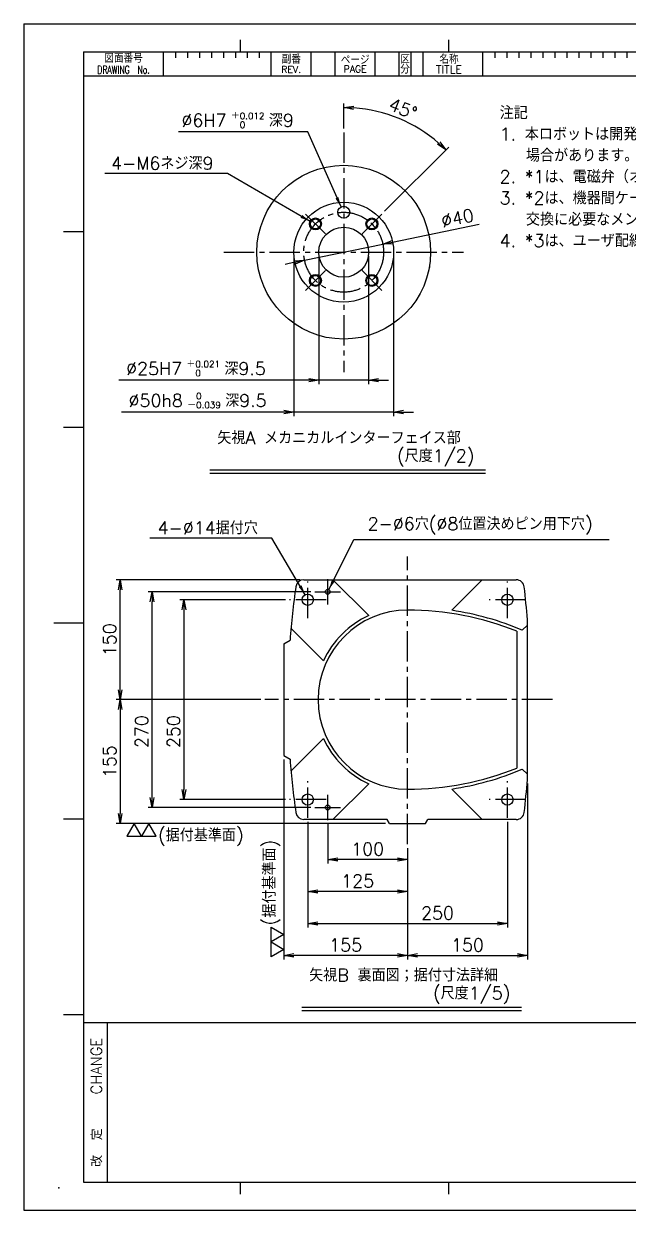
# Model space of a CAD drawing. Extents: x -7841 to -3641, y -5238 to -2268.
# Drawn here: x -7841 to -6327, y -5238 to -2268 of the extents above; entities that cross this region are included whole.
import ezdxf
from ezdxf.enums import TextEntityAlignment as Align

# ---------------------------------------------------------------- set-up
doc = ezdxf.new("R2010")
doc.units = 0
doc.header["$LTSCALE"] = 4
doc.header["$MEASUREMENT"] = 0
doc.linetypes.add('CENTRE2', pattern=[28.575, 19.05, -3.175, 3.175, -3.175])
doc.layers.get('0').update_dxf_attribs({"linetype": 'CONTINUOUS'})
doc.layers.get('DEFPOINTS').update_dxf_attribs({"linetype": 'CONTINUOUS'})
for name, color, linetype in [('01', 7, 'CONTINUOUS'), ('01CENTER', 5, 'CENTRE2'), ('01HOSO', 6, 'CONTINUOUS'), ('02', 5, 'CONTINUOUS'), ('05THIK', 7, 'CONTINUOUS'), ('05THIN', 5, 'CONTINUOUS')]:
    doc.layers.add(name, color=color, linetype=linetype)
doc.styles.add('BIGFONT', font='ROMANS.SHX', dxfattribs={"bigfont": 'bigfont'})
doc.styles.get("Standard").update_dxf_attribs({"font": 'romans.shx', "bigfont": 'bigfont.shx'})
doc.dimstyles.new('L-IN', dxfattribs={"dimscale": 10, "dimtxt": 3.2, "dimasz": 2.5, "dimexe": 1, "dimexo": 1, "dimgap": 1, "dimtad": 1, "dimdec": 0, "dimtxsty": 'BIGFONT', "dimblk": 'YA-IN', "dimblk1": 'OPEN', "dimblk2": 'OPEN', "dimsah": 1, "dimcen": 0, "dimclrd": 256, "dimclre": 256, "dimclrt": 256, "dimazin": 3, "dimtp": 0.1, "dimtm": 0.2, "dimtfac": 0.625, "dimtdec": 0, "dimtmove": 0, "dimatfit": 3, "dimtolj": 1})
doc.dimstyles.new('L-IN2', dxfattribs={"dimscale": 10, "dimtxt": 3.2, "dimasz": 2.5, "dimexe": 1, "dimexo": 1, "dimgap": 1, "dimtad": 1, "dimdec": 0, "dimlfac": 0.5, "dimtxsty": 'BIGFONT', "dimblk": 'YA-IN', "dimblk1": 'OPEN', "dimblk2": 'OPEN', "dimsah": 1, "dimcen": 0, "dimclrd": 256, "dimclre": 256, "dimclrt": 256, "dimazin": 3, "dimtp": 0.1, "dimtm": 0.2, "dimtfac": 0.625, "dimtdec": 0, "dimtmove": 0, "dimatfit": 3, "dimtolj": 1})
doc.dimstyles.new('L-IN5', dxfattribs={"dimscale": 10, "dimtxt": 3.2, "dimasz": 2.5, "dimexe": 1, "dimexo": 1, "dimgap": 1, "dimtad": 1, "dimdec": 0, "dimlfac": 0.2, "dimtxsty": 'BIGFONT', "dimblk": 'YA-IN', "dimblk1": 'OPEN', "dimblk2": 'OPEN', "dimsah": 1, "dimcen": 0, "dimclrd": 256, "dimclre": 256, "dimclrt": 256, "dimazin": 3, "dimtp": 0.1, "dimtm": 0.2, "dimtfac": 0.625, "dimtdec": 0, "dimtmove": 0, "dimatfit": 3, "dimtolj": 1})

# ---------------------------------------------------------------- blocks, each defined once
blk = doc.blocks.new('YA-IN')
at = {"color": 0, "linetype": 'BYBLOCK'}
for p, q in [((0, 0), (-1, 0.17)), ((-1, -0.17), (0, 0)), ((0, 0), (-1, 0))]:
    blk.add_line(p, q, dxfattribs=at)
blk = doc.blocks.new('_OPEN')
at = {"color": 0, "linetype": 'BYBLOCK'}
for p, q in [((-1, 0.17), (0, 0)), ((0, 0), (-1, -0.17)), ((0, 0), (-1, 0))]:
    blk.add_line(p, q, dxfattribs=at)
blk = doc.blocks.new('*D48')
at = {"linetype": 'BYBLOCK'}
for p, q in [((-7247.3, -3960), (-7610, -3960)), ((-7600, -3985), (-7600, -4245)), ((-6935, -4270), (-7610, -4270))]:
    blk.add_line(p, q, dxfattribs=at)
at = {"layer": 'DEFPOINTS', "color": 0, "linetype": 'BYBLOCK'}
for p in [(-7237.3, -3960), (-7600, -4270), (-6925, -4270)]:
    blk.add_point(p, dxfattribs=at)
at = {"linetype": 'BYBLOCK', "xscale": 25, "yscale": 25, "zscale": 25}
for p, rotation in [((-7600, -3960), 90), ((-7600, -4270), 270)]:
    blk.add_blockref('_OPEN', p, dxfattribs=dict(at, rotation=rotation))
at = {"linetype": 'BYBLOCK', "insert": (-7626, -4115), "char_height": 32, "attachment_point": 5, "rotation": 90, "style": 'BIGFONT'}
blk.add_mtext('\\A1;155', dxfattribs=at)
blk = doc.blocks.new('*D45')
at = {"linetype": 'BYBLOCK'}
for p, q in [((-7186, -3710), (-7450, -3710)), ((-7440, -3735), (-7440, -4185)), ((-7186, -4210), (-7450, -4210))]:
    blk.add_line(p, q, dxfattribs=at)
at = {"layer": 'DEFPOINTS', "color": 0, "linetype": 'BYBLOCK'}
for p in [(-7176, -3710), (-7440, -4210), (-7176, -4210)]:
    blk.add_point(p, dxfattribs=at)
at = {"linetype": 'BYBLOCK', "xscale": 25, "yscale": 25, "zscale": 25}
for p, rotation in [((-7440, -3710), 90), ((-7440, -4210), 270)]:
    blk.add_blockref('_OPEN', p, dxfattribs=dict(at, rotation=rotation))
at = {"linetype": 'BYBLOCK', "insert": (-7466, -4040), "char_height": 32, "attachment_point": 5, "rotation": 90, "style": 'BIGFONT'}
blk.add_mtext('\\A1;250', dxfattribs=at)
blk = doc.blocks.new('*D47')
at = {"linetype": 'BYBLOCK'}
for p, q in [((-7122, -3690), (-7530, -3690)), ((-7520, -4205), (-7520, -3715)), ((-7122, -4230), (-7530, -4230))]:
    blk.add_line(p, q, dxfattribs=at)
at = {"layer": 'DEFPOINTS', "color": 0, "linetype": 'BYBLOCK'}
for p in [(-7520, -3690), (-7112, -3690), (-7112, -4230)]:
    blk.add_point(p, dxfattribs=at)
at = {"linetype": 'BYBLOCK', "xscale": 25, "yscale": 25, "zscale": 25}
for p, rotation in [((-7520, -3690), 90), ((-7520, -4230), 270)]:
    blk.add_blockref('_OPEN', p, dxfattribs=dict(at, rotation=rotation))
at = {"linetype": 'BYBLOCK', "insert": (-7546, -4040), "char_height": 32, "attachment_point": 5, "rotation": 90, "style": 'BIGFONT'}
blk.add_mtext('\\A1;270', dxfattribs=at)
blk = doc.blocks.new('*D46')
at = {"linetype": 'BYBLOCK'}
for p, q in [((-6580, -4170), (-6580, -4610)), ((-6880, -4332), (-6880, -4610)), ((-6855, -4600), (-6605, -4600))]:
    blk.add_line(p, q, dxfattribs=at)
at = {"layer": 'DEFPOINTS', "color": 0, "linetype": 'BYBLOCK'}
for p in [(-6580, -4160), (-6880, -4322), (-6580, -4600)]:
    blk.add_point(p, dxfattribs=at)
at = {"linetype": 'BYBLOCK', "xscale": 25, "yscale": 25, "zscale": 25, "rotation": 180}
blk.add_blockref('_OPEN', (-6880, -4600), dxfattribs=at)
at = {"linetype": 'BYBLOCK', "xscale": 25, "yscale": 25, "zscale": 25}
blk.add_blockref('_OPEN', (-6580, -4600), dxfattribs=at)
at = {"linetype": 'BYBLOCK', "insert": (-6730, -4574), "char_height": 32, "attachment_point": 5, "style": 'BIGFONT'}
blk.add_mtext('\\A1;150', dxfattribs=at)
blk = doc.blocks.new('*D41')
at = {"linetype": 'BYBLOCK'}
for p, q in [((-7210, 1934), (-7210, 1670)), ((-6710, 1934), (-6710, 1670)), ((-7185, 1680), (-6735, 1680))]:
    blk.add_line(p, q, dxfattribs=at)
at = {"layer": 'DEFPOINTS', "color": 0, "linetype": 'BYBLOCK'}
for p in [(-7210, 1944), (-6710, 1944), (-6710, 1680)]:
    blk.add_point(p, dxfattribs=at)
at = {"linetype": 'BYBLOCK', "xscale": 25, "yscale": 25, "zscale": 25, "rotation": 180}
blk.add_blockref('_OPEN', (-7210, 1680), dxfattribs=at)
at = {"linetype": 'BYBLOCK', "xscale": 25, "yscale": 25, "zscale": 25}
blk.add_blockref('_OPEN', (-6710, 1680), dxfattribs=at)
at = {"linetype": 'BYBLOCK', "insert": (-6885, 1706), "char_height": 32, "attachment_point": 5, "style": 'BIGFONT'}
blk.add_mtext('\\A1;250', dxfattribs=at)
blk = doc.blocks.new('*D44')
at = {"linetype": 'BYBLOCK'}
for p, q in [((-7270, 2090), (-7270, 1590)), ((-6960, 1868), (-6960, 1590)), ((-6985, 1600), (-7245, 1600))]:
    blk.add_line(p, q, dxfattribs=at)
at = {"layer": 'DEFPOINTS', "color": 0, "linetype": 'BYBLOCK'}
for p in [(-7270, 2100), (-6960, 1878), (-7270, 1600)]:
    blk.add_point(p, dxfattribs=at)
at = {"linetype": 'BYBLOCK', "xscale": 25, "yscale": 25, "zscale": 25, "rotation": 180}
blk.add_blockref('_OPEN', (-7270, 1600), dxfattribs=at)
at = {"linetype": 'BYBLOCK', "xscale": 25, "yscale": 25, "zscale": 25}
blk.add_blockref('_OPEN', (-6960, 1600), dxfattribs=at)
at = {"linetype": 'BYBLOCK', "insert": (-7115, 1626), "char_height": 32, "attachment_point": 5, "style": 'BIGFONT'}
blk.add_mtext('\\A1;155', dxfattribs=at)
blk = doc.blocks.new('*D43')
at = {"linetype": 'BYBLOCK'}
for p, q in [((-7210, 1934), (-7210, 1750)), ((-6960, 1868), (-6960, 1750)), ((-6985, 1760), (-7185, 1760))]:
    blk.add_line(p, q, dxfattribs=at)
at = {"layer": 'DEFPOINTS', "color": 0, "linetype": 'BYBLOCK'}
for p in [(-7210, 1944), (-6960, 1878), (-7210, 1760)]:
    blk.add_point(p, dxfattribs=at)
at = {"linetype": 'BYBLOCK', "xscale": 25, "yscale": 25, "zscale": 25, "rotation": 180}
blk.add_blockref('_OPEN', (-7210, 1760), dxfattribs=at)
at = {"linetype": 'BYBLOCK', "xscale": 25, "yscale": 25, "zscale": 25}
blk.add_blockref('_OPEN', (-6960, 1760), dxfattribs=at)
at = {"linetype": 'BYBLOCK', "insert": (-7085, 1786), "char_height": 32, "attachment_point": 5, "style": 'BIGFONT'}
blk.add_mtext('\\A1;125', dxfattribs=at)
blk = doc.blocks.new('*D42')
at = {"linetype": 'BYBLOCK'}
for p, q in [((-7160, 1928), (-7160, 1830)), ((-6960, 1868), (-6960, 1830)), ((-6985, 1840), (-7135, 1840))]:
    blk.add_line(p, q, dxfattribs=at)
at = {"layer": 'DEFPOINTS', "color": 0, "linetype": 'BYBLOCK'}
for p in [(-7160, 1938), (-6960, 1878), (-7160, 1840)]:
    blk.add_point(p, dxfattribs=at)
at = {"linetype": 'BYBLOCK', "xscale": 25, "yscale": 25, "zscale": 25, "rotation": 180}
blk.add_blockref('_OPEN', (-7160, 1840), dxfattribs=at)
at = {"linetype": 'BYBLOCK', "xscale": 25, "yscale": 25, "zscale": 25}
blk.add_blockref('_OPEN', (-6960, 1840), dxfattribs=at)
at = {"linetype": 'BYBLOCK', "insert": (-7060, 1866), "char_height": 32, "attachment_point": 5, "style": 'BIGFONT'}
blk.add_mtext('\\A1;100', dxfattribs=at)
blk = doc.blocks.new('*D38')
at = {"linetype": 'BYBLOCK'}
for p, q in [((-6960, 3670), (-6960, 3732.2)), ((-6857.5, 3462.5), (-6696.8, 3623.2))]:
    blk.add_line(p, q, dxfattribs=at)
blk.add_arc((-6960, 3360), 362.2, 48.9549, 86.0451, dxfattribs=at)
at = {"layer": 'DEFPOINTS', "color": 0, "linetype": 'BYBLOCK'}
for p in [(-6960, 3660), (-6778.9, 3673.7), (-6864.5, 3455.5), (-6914, 3406), (-6960, 3060)]:
    blk.add_point(p, dxfattribs=at)
at = {"linetype": 'BYBLOCK', "xscale": 25, "yscale": 25, "zscale": 25}
for p, rotation in [((-6960, 3722.2), 178.0225269277778), ((-6703.9, 3616.1), 316.9774730722002)]:
    blk.add_blockref('_OPEN', p, dxfattribs=dict(at, rotation=rotation))
at = {"linetype": 'BYBLOCK', "insert": (-6811.4, 3718.7), "char_height": 32, "attachment_point": 5, "rotation": 337.5, "style": 'BIGFONT'}
blk.add_mtext('\\A1;45°', dxfattribs=at)
blk = doc.blocks.new('*D39')
at = {"linetype": 'BYBLOCK'}
for p, q in [((-6942.5, -2850), (-6942.5, -3170)), ((-6817.5, -2850), (-6817.5, -3170)), ((-6967.5, -3160), (-7443.2, -3160)), ((-6817.5, -3160), (-6942.5, -3160)), ((-6792.5, -3160), (-6767.5, -3160))]:
    blk.add_line(p, q, dxfattribs=at)
at = {"layer": 'DEFPOINTS', "color": 0, "linetype": 'BYBLOCK'}
for p in [(-6942.5, -2840), (-6817.5, -2840), (-6942.5, -3160)]:
    blk.add_point(p, dxfattribs=at)
at = {"linetype": 'BYBLOCK', "xscale": 25, "yscale": 25, "zscale": 25}
blk.add_blockref('_OPEN', (-6942.5, -3160), dxfattribs=at)
at = {"linetype": 'BYBLOCK', "xscale": 25, "yscale": 25, "zscale": 25, "rotation": 180}
blk.add_blockref('_OPEN', (-6817.5, -3160), dxfattribs=at)
at = {"linetype": 'BYBLOCK', "insert": (-7250, -3131.3), "char_height": 32, "attachment_point": 5, "style": 'BIGFONT'}
blk.add_mtext('\\A1;{∅}25H7{\\H0.5x;\\S ＋0.021^  \u30000; }深9.5', dxfattribs=at)
blk = doc.blocks.new('*D40')
at = {"linetype": 'BYBLOCK'}
for p, q in [((-7085, 3350), (-7085, 2950)), ((-6835, 3350), (-6835, 2950)), ((-7110, 2960), (-7516.8, 2960)), ((-6835, 2960), (-7085, 2960)), ((-6810, 2960), (-6785, 2960))]:
    blk.add_line(p, q, dxfattribs=at)
at = {"layer": 'DEFPOINTS', "color": 0, "linetype": 'BYBLOCK'}
for p in [(-7085, 3360), (-6835, 3360), (-7085, 2960)]:
    blk.add_point(p, dxfattribs=at)
at = {"linetype": 'BYBLOCK', "xscale": 25, "yscale": 25, "zscale": 25}
blk.add_blockref('_OPEN', (-7085, 2960), dxfattribs=at)
at = {"linetype": 'BYBLOCK', "xscale": 25, "yscale": 25, "zscale": 25, "rotation": 180}
blk.add_blockref('_OPEN', (-6835, 2960), dxfattribs=at)
at = {"linetype": 'BYBLOCK', "insert": (-7325.9, 2988.7), "char_height": 32, "attachment_point": 5, "style": 'BIGFONT'}
blk.add_mtext('\\A1;{∅}50h8{\\H0.5x;\\S \u30000^  －0.039; }深9.5', dxfattribs=at)
blk = doc.blocks.new('*D49')
at = {"linetype": 'BYBLOCK'}
for p, q in [((-7150.1, -3660), (-7610, -3660)), ((-7600, -3935), (-7600, -3685)), ((-7247.3, -3960), (-7610, -3960))]:
    blk.add_line(p, q, dxfattribs=at)
at = {"layer": 'DEFPOINTS', "color": 0, "linetype": 'BYBLOCK'}
for p in [(-7600, -3660), (-7140.1, -3660), (-7237.3, -3960)]:
    blk.add_point(p, dxfattribs=at)
at = {"linetype": 'BYBLOCK', "xscale": 25, "yscale": 25, "zscale": 25}
for p, rotation in [((-7600, -3660), 90), ((-7600, -3960), 270)]:
    blk.add_blockref('_OPEN', p, dxfattribs=dict(at, rotation=rotation))
at = {"linetype": 'BYBLOCK', "insert": (-7626, -3810), "char_height": 32, "attachment_point": 5, "rotation": 90, "style": 'BIGFONT'}
blk.add_mtext('\\A1;150', dxfattribs=at)
blk = doc.blocks.new('*D37')
at = {"linetype": 'BYBLOCK'}
for p, q in [((-6837.6, 3385.3), (-6620.7, 3430.2)), ((-7057.9, 3339.7), (-6862.1, 3380.3)), ((-7082.4, 3334.7), (-7106.9, 3329.6))]:
    blk.add_line(p, q, dxfattribs=at)
at = {"layer": 'DEFPOINTS', "color": 0, "linetype": 'BYBLOCK'}
for p in [(-6862.1, 3380.3), (-7057.9, 3339.7)]:
    blk.add_point(p, dxfattribs=at)
at = {"linetype": 'BYBLOCK', "xscale": 25, "yscale": 25, "zscale": 25}
for p, rotation in [((-6862.1, 3380.3), 191.6893691754393), ((-7057.9, 3339.7), 11.68936917543934)]:
    blk.add_blockref('_OPEN', p, dxfattribs=dict(at, rotation=rotation))
at = {"linetype": 'BYBLOCK', "insert": (-6675.3, 3445.5), "char_height": 32, "attachment_point": 5, "rotation": 11.6894, "style": 'BIGFONT'}
blk.add_mtext('\\A1;∅40', dxfattribs=at)
blk = doc.blocks.new('SANKAKU2')
at = {"layer": '02'}
for p, q in [((0, 0), (-1.85, 3.2)), ((-1.85, 3.2), (1.85, 3.2)), ((1.85, 3.2), (0, 0)), ((3.7, 0), (1.85, 3.2)), ((1.85, 3.2), (5.54, 3.2)), ((5.54, 3.2), (3.7, 0))]:
    blk.add_line(p, q, dxfattribs=at)

msp = doc.modelspace()

# ---------------------------------------------------------------- linework, layer by layer
at = {"layer": '01'}
for p, q in [((-6825, -2803.85792), (-6824.66611, -2803.85792)), ((-6825, -2876.14208), (-6824.66611, -2876.14208)), ((-7140.10204, -3660), (-6607.72698, -3660)), ((-7066.86292, -3660), (-6977.41847, -3749.44445)), ((-6769.44246, -3736.30537), (-6693.13708, -3660)), ((-6580, -3768), (-6580, -3760)), ((-6580, -4160), (-6580, -3768)), ((-7090.55555, -3862.58153), (-7171.98712, -3781.14997)), ((-6606, -3788.74968), (-6606, -4131.25032)), ((-6580, -3773.13708), (-6592.84832, -3785.9854)), ((-7190, -3820), (-7174.4434, -3811.01839)), ((-7190, -3820), (-7190, -4100)), ((-7171.98712, -4138.85003), (-7090.55555, -4057.41847)), ((-7190, -4100), (-7174.4434, -4108.98161)), ((-6592.84832, -4134.0146), (-6580, -4146.86292)), ((-6977.41847, -4170.55555), (-7066.86292, -4260)), ((-6693.13708, -4260), (-6769.44246, -4183.69463)), ((-6930.7735, -4260), (-7140.10204, -4260)), ((-6925, -4270), (-6930.7735, -4260)), ((-6925, -4270), (-6835, -4270)), ((-6835, -4270), (-6829.2265, -4260)), ((-6607.72698, -4260), (-6829.2265, -4260))]:
    msp.add_line(p, q, dxfattribs=at)
for centre, radius in [((-7040, -2840), 217.5), ((-7040, -2840), 125), ((-7040, -2740), 15), ((-7110.71068, -2769.28932), 12.5), ((-6969.28932, -2769.28932), 12.5), ((-7040, -2840), 62.5), ((-7110.71068, -2910.71068), 12.5), ((-6969.28932, -2910.71068), 12.5), ((-7130, -3710), 14), ((-7080, -3690), 6), ((-6630, -3710), 14), ((-7130, -4210), 14), ((-6630, -4210), 14), ((-7080, -4230), 6)]:
    msp.add_circle(centre, radius, dxfattribs=at)
for centre, radius, start, end in [((-5180, -3960), 2000, 171.87031522, 175.72803436), ((-7140.10204, -3680), 20, 90, 171.87031522), ((-6607.72698, -3680), 20, 6.63988271, 90), ((-8574.44616, -3908.94462), 2000, 4.270903, 6.63988271), ((-6880, -3960), 224, 90, 270), ((-6880, -4474), 738, 68.20580809, 90), ((-6880, -4468), 740, 67.16722772, 81.40772183), ((-6880, -3960), 232, 114.82872865, 155.17127135), ((-6880, -3960), 232, 204.82872865, 245.17127135), ((-5180, -3960), 2000, 184.27196564, 188.12968478), ((-6880, -3446), 738, 270, 291.79419191), ((-6880, -3452), 740, 278.59227817, 292.83277228), ((-8574.44616, -4011.05538), 2000, 353.36011729, 355.729097), ((-7140.10204, -4240), 20, 188.12968478, 270), ((-6607.72698, -4240), 20, 270, 353.36011729)]:
    msp.add_arc(centre, radius, start, end, dxfattribs=at)
for points in [[(-6825, -2801.93659), (-6824.83088, -2802.89702), (-6824.66611, -2803.85792)], [(-6824.66611, -2876.14208), (-6824.83088, -2877.10298), (-6825, -2878.06341)]]:
    msp.add_spline(points, degree=3, dxfattribs=at)
at = {"layer": '01CENTER'}
for p, q in [((-7040, -2540), (-7040, -3140)), ((-7085.96194, -2794.03806), (-7135.45942, -2744.54058)), ((-6994.03806, -2794.03806), (-6944.54058, -2744.54058)), ((-7340, -2840), (-6740, -2840)), ((-7085.96194, -2885.96194), (-7135.45942, -2935.45942)), ((-6994.03806, -2885.96194), (-6944.54058, -2935.45942)), ((-6880, -4322.03115), (-6880, -3602.03115)), ((-7130, -3756), (-7130, -3664)), ((-7080, -3722), (-7080, -3658)), ((-6630, -3756), (-6630, -3664)), ((-7084, -3710), (-7176, -3710)), ((-7112, -3690), (-7048, -3690)), ((-6584, -3710), (-6676, -3710)), ((-6517.29741, -3960), (-7237.29741, -3960)), ((-7130, -4256), (-7130, -4164)), ((-6630, -4256), (-6630, -4164)), ((-7084, -4210), (-7176, -4210)), ((-7080, -4262), (-7080, -4198)), ((-6584, -4210), (-6676, -4210)), ((-7112, -4230), (-7048, -4230))]:
    msp.add_line(p, q, dxfattribs=at)
msp.add_circle((-7040, -2840), 100, dxfattribs=at)
at = {"layer": '01HOSO'}
for centre in [(-7110.71068, -2769.28932), (-6969.28932, -2769.28932), (-7110.71068, -2910.71068), (-6969.28932, -2910.71068)]:
    msp.add_circle(centre, 15, dxfattribs=at)
at = {"layer": '02'}
for p, q in [((-7375, -3385), (-6685, -3385)), ((-7375, -3393), (-6685, -3393)), ((-7145, -4730), (-6595, -4730)), ((-7145, -4738), (-6595, -4738))]:
    msp.add_line(p, q, dxfattribs=at)
at = {"layer": '05THIK'}
for p, q in [((-7841.32151, -2268.09371), (-3641.32151, -2268.09371)), ((-7841.32151, -2268.09371), (-7841.32151, -5238.09371)), ((-7298.82151, -2338.09371), (-7298.82151, -2308.09371)), ((-6776.32151, -2338.09371), (-6776.32151, -2308.09371)), ((-7691.32151, -2338.09371), (-4346.32151, -2338.09371)), ((-7691.32151, -2338.09371), (-3711.32151, -2338.09371)), ((-7691.32151, -2338.09371), (-7691.32151, -5168.09371)), ((-7741.32151, -2788.09371), (-7691.32151, -2788.09371)), ((-7741.32151, -3278.09371), (-7691.32151, -3278.09371)), ((-7766.32151, -3768.09371), (-7691.32151, -3768.09371)), ((-7741.32151, -4258.09371), (-7691.32151, -4258.09371)), ((-7741.32151, -4748.09371), (-7691.32151, -4748.09371)), ((-7691.32151, -4768.09371), (-3711.32151, -4768.09371)), ((-7691.32151, -5168.09371), (-3711.32151, -5168.09371)), ((-7298.82151, -5198.09371), (-7298.82151, -5168.09371)), ((-6776.32151, -5198.09371), (-6776.32151, -5168.09371)), ((-7841.32151, -5238.09371), (-3641.32151, -5238.09371))]:
    msp.add_line(p, q, dxfattribs=at)
at = {"layer": '05THIN'}
for p, q in [((-7691.32151, -2338.09371), (-5451.32151, -2338.09371)), ((-7691.32151, -2338.09371), (-7691.32151, -2398.09371)), ((-7491.32151, -2398.09371), (-7491.32151, -2338.09371)), ((-7461.32151, -2338.09371), (-7461.32151, -2353.09371)), ((-7431.32151, -2338.09371), (-7431.32151, -2353.09371)), ((-7401.32151, -2338.09371), (-7401.32151, -2353.09371)), ((-7371.32151, -2338.09371), (-7371.32151, -2353.09371)), ((-7341.32151, -2338.09371), (-7341.32151, -2353.09371)), ((-7311.32151, -2338.09371), (-7311.32151, -2353.09371)), ((-7281.32151, -2338.09371), (-7281.32151, -2353.09371)), ((-7251.32151, -2338.09371), (-7251.32151, -2353.09371)), ((-7221.32151, -2398.09371), (-7221.32151, -2338.09371)), ((-7121.32151, -2398.09371), (-7121.32151, -2338.09371)), ((-7061.32151, -2398.09371), (-7061.32151, -2338.09371)), ((-6961.32151, -2398.09371), (-6961.32151, -2338.09371)), ((-6901.32151, -2398.09371), (-6901.32151, -2338.09371)), ((-6871.32151, -2398.09371), (-6871.32151, -2338.09371)), ((-6841.32151, -2398.09371), (-6841.32151, -2338.09371)), ((-6691.32151, -2398.09371), (-6691.32151, -2338.09371)), ((-6661.32151, -2338.09371), (-6661.32151, -2353.09371)), ((-6631.32151, -2338.09371), (-6631.32151, -2353.09371)), ((-6601.32151, -2338.09371), (-6601.32151, -2353.09371)), ((-6571.32151, -2338.09371), (-6571.32151, -2353.09371)), ((-6541.32151, -2338.09371), (-6541.32151, -2353.09371)), ((-6511.32151, -2338.09371), (-6511.32151, -2353.09371)), ((-6481.32151, -2338.09371), (-6481.32151, -2353.09371)), ((-6451.32151, -2338.09371), (-6451.32151, -2353.09371)), ((-6421.32151, -2338.09371), (-6421.32151, -2353.09371)), ((-6391.32151, -2338.09371), (-6391.32151, -2353.09371)), ((-6361.32151, -2338.09371), (-6361.32151, -2353.09371)), ((-6331.32151, -2338.09371), (-6331.32151, -2353.09371)), ((-7691.32151, -2398.09371), (-5451.32151, -2398.09371)), ((-7631.32151, -5168.09371), (-7631.32151, -4768.09371))]:
    msp.add_line(p, q, dxfattribs=at)
msp.add_point((-7753.53493, -5182.25504), dxfattribs=at)

# ---------------------------------------------------------------- block references
at = {"layer": '02', "yscale": 10, "zscale": 10}
for p, xscale, rotation in [((-7565, -4270), -10, 180), ((-7190, -4585), 10, 90)]:
    msp.add_blockref('SANKAKU2', p, dxfattribs=dict(at, xscale=xscale, rotation=rotation))

# ---------------------------------------------------------------- texts
at = {"layer": '02', "style": 'BIGFONT'}
for s, p in [('矢視A メカニカルインターフェイス部', (-7356.50247, -3320.4453)), ('(尺度1/2)', (-6906.50247, -3365.4453)), ('矢視B 裏面図；据付寸法詳細', (-7126.50247, -4665.4453)), ('(尺度1/5)', (-6816.50247, -4710.4453))]:
    msp.add_text(s, height=32, dxfattribs=at).set_placement(p)
at = {"layer": '02'}
msp.add_text('(据付基準面)', height=32, dxfattribs=at).set_placement((-7505, -4315))
msp.add_text('(据付基準面)', height=32, rotation=90, dxfattribs=at).set_placement((-7210, -4525))
at = {"layer": '02', "char_height": 32, "style": 'BIGFONT'}
for s, insert, attachment_point in [('\\A1;%%c6H7{\\H0.5x;\\S ＋0.012^  \u30000; }深9', (-7165, -2510), 6), ('\\A1;4-M6ネジ深9', (-7366.16771, -2617.3755), 6), ('\\A1;2-%%c6穴(%%c8位置決めピン用下穴)', (-6980, -3525), 4), ('\\A1;4-%%c14据付穴', (-7255, -3530), 6)]:
    msp.add_mtext(s, dxfattribs=dict(at, insert=insert, attachment_point=attachment_point))
at = {"layer": '02', "insert": (-6649.4027, -2474.92377), "char_height": 32, "width": 1105, "attachment_point": 1}
msp.add_mtext('注記\\P1. 本ロボットは開発中のため、図中の寸法は変更する\\P   場合があります。\\P2. *1は、電磁弁（オプション）取付時の寸法です。\\P3. *2は、機器間ケーブルの接続、バックアップバッテリの\\P   交換に必要なメンテナンススペースです。\\P4. *3は、ユーザ配線配管固定用のネジ穴(M4)です。', dxfattribs=at)
at = {"layer": '05THIN', "style": 'BIGFONT'}
for s, height, p in [('図面番号', 20, (-7591.32151, -2353.09371)), ('副番', 20, (-7171.32151, -2355.27998)), ('区', 20, (-6886.32151, -2356.37308)), ('名称', 20, (-6776.32151, -2355.27998)), ('REV.', 17, (-7171.32151, -2382.55935)), ('ページ', 20, (-7011.32151, -2357.46621)), ('PAGE', 17, (-7011.32151, -2381.46621)), ('分', 20, (-6886.32151, -2380.37308)), ('TITLE', 20, (-6776.32151, -2382.5594))]:
    msp.add_text(s, height=height, dxfattribs=at).set_placement(p, align=Align.MIDDLE)
at = {"layer": '05THIN', "style": 'BIGFONT', "width": 0.7}
msp.add_text('DRAWING\u3000No.', height=20, dxfattribs=at).set_placement((-7591.32151, -2383.09371), align=Align.MIDDLE)
at = {"layer": '05THIN', "style": 'BIGFONT'}
for s, p in [('CHANGE', (-7659.53493, -4877.25504)), ('改  定', (-7659.53493, -5081.25504))]:
    msp.add_text(s, height=26.88, rotation=90, dxfattribs=at).set_placement(p, align=Align.MIDDLE)

# ---------------------------------------------------------------- dimensions: what is measured, and where the dimension line sits
at = {"layer": '02'}
dim = msp.add_angular_dim_2l(base=(-6858.87504, -2526.28237), line1=((-6994.03806, -2794.03806), (-6944.54058, -2744.54058)), line2=((-7040, -2540), (-7040, -3140)), dimstyle='L-IN5', override={"dimazin": 2}, dxfattribs=at)
dim.commit()
dim.dimension.update_dxf_attribs({"geometry": '*D38', "text_midpoint": (-6891.42319, -2481.30385), "insert": (-80, -6200)})
dim = msp.add_diameter_dim_2p(p1=(-7137.92604, -2860.26056), p2=(-6942.07396, -2819.73944), dimstyle='L-IN5', dxfattribs=at)
dim.commit()
dim.dimension.update_dxf_attribs({"geometry": '*D37', "text_midpoint": (-6750, -2780), "dimtype": 163, "insert": (-80, -6200)})
dim = msp.add_linear_dim(base=(-7102.5, -3160), p1=(-6977.5, -2840), p2=(-7102.5, -2840), text='{∅}<>H7{\\H0.5x;\\S ＋0.021^  \u30000; }深9.5', dimstyle='L-IN5', dxfattribs=at)
dim.commit()
dim.dimension.update_dxf_attribs({"geometry": '*D39', "text_midpoint": (-7410, -3160), "dimtype": 160, "insert": (-160, 0)})
dim = msp.add_linear_dim(base=(-7165, -3240), p1=(-6915, -2840), p2=(-7165, -2840), text='{∅}<>h8{\\H0.5x;\\S \u30000^  －0.039; }深9.5', dimstyle='L-IN5', dxfattribs=at)
dim.commit()
dim.dimension.update_dxf_attribs({"geometry": '*D40', "text_midpoint": (-7405.87619, -3211.33333), "insert": (-80, -6200)})
for base, p2, picture, middle in [((-7600, -3660), (-7140.10204, -3660), '*D49', (-7626, -3810)), ((-7600, -4270), (-6925, -4270), '*D48', (-7626, -4115))]:
    dim = msp.add_linear_dim(base=base, p1=(-7237.29741, -3960), p2=p2, angle=90, dimstyle='L-IN2', dxfattribs=at)
    dim.commit()
    dim.dimension.update_dxf_attribs({"geometry": picture, "text_midpoint": middle})
for base, p1, p2, picture, middle in [((-7520, -3690), (-7112, -4230), (-7112, -3690), '*D47', (-7520, -4040)), ((-7440, -4210), (-7176, -3710), (-7176, -4210), '*D45', (-7440, -4040))]:
    dim = msp.add_linear_dim(base=base, p1=p1, p2=p2, angle=90, dimstyle='L-IN2', dxfattribs=at)
    dim.commit()
    dim.dimension.update_dxf_attribs({"geometry": picture, "text_midpoint": middle, "dimtype": 160})
for base, p2, picture, middle in [((-7190, -4600), (-7190, -4100), '*D44', (-7035, -4574)), ((-7130, -4440), (-7130, -4256), '*D43', (-7005, -4414)), ((-7080, -4360), (-7080, -4262), '*D42', (-6980, -4334))]:
    dim = msp.add_linear_dim(base=base, p1=(-6880, -4322.03115), p2=p2, dimstyle='L-IN2', dxfattribs=at)
    dim.commit()
    dim.dimension.update_dxf_attribs({"geometry": picture, "text_midpoint": middle, "insert": (80, -6200)})
dim = msp.add_linear_dim(base=(-6580, -4600), p1=(-6880, -4322.03115), p2=(-6580, -4160), dimstyle='L-IN2', dxfattribs=at)
dim.commit()
dim.dimension.update_dxf_attribs({"geometry": '*D46', "text_midpoint": (-6730, -4574)})
dim = msp.add_linear_dim(base=(-6630, -4520), p1=(-7130, -4256), p2=(-6630, -4256), dimstyle='L-IN2', dxfattribs=at)
dim.commit()
dim.dimension.update_dxf_attribs({"geometry": '*D41', "text_midpoint": (-6805, -4520), "dimtype": 160, "insert": (80, -6200)})

# ---------------------------------------------------------------- leaders
at = {"layer": '02', "annotation_type": 0, "has_hookline": 1}
for points, dimstyle, hookline_direction, text_width in [([(-7046.7082, -2726.58359), (-7130, -2538.66667), (-7155, -2538.66667)], 'L-IN5', 1, 288.60952), ([(-7124.28046, -2762.89707), (-7331.16771, -2643.3755), (-7356.16771, -2643.3755)], 'L-IN', 1, 272.15238), ([(-7136.26099, -3697.47802), (-7220, -3556), (-7245, -3556)], 'L-IN', 1, 270.62857), ([(-7077.17128, -3684.70866), (-7015, -3559.38095), (-6990, -3559.38095)], 'L-IN', 0, 604.95238)]:
    msp.add_leader(points, dimstyle=dimstyle, dxfattribs=dict(at, hookline_direction=hookline_direction, text_width=text_width))

doc.saveas('drawing.dxf')
